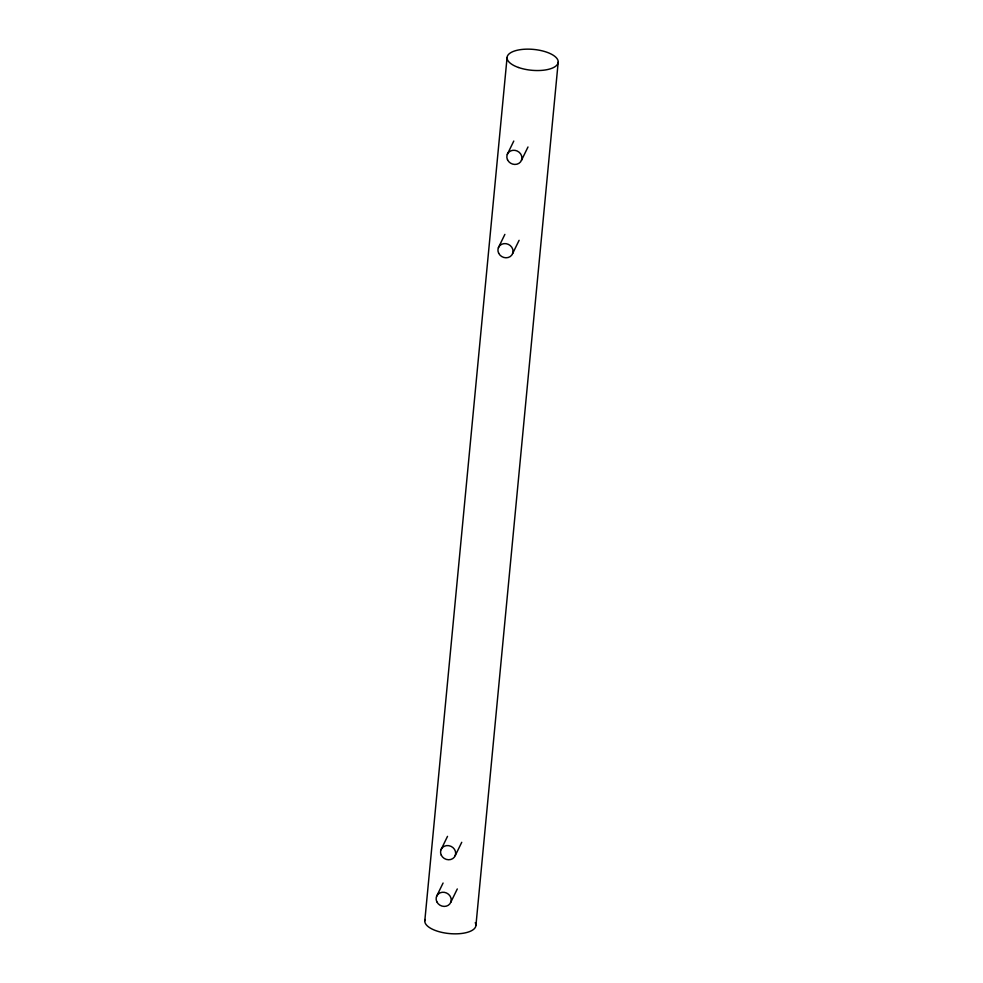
<?xml version="1.0" encoding="UTF-8"?>
<svg xmlns="http://www.w3.org/2000/svg" width="983" height="983" viewBox="0 0 983 983"><rect width="100%" height="100%" fill="white"/><g stroke="black" fill="none" stroke-linecap="round" stroke-linejoin="round"><path stroke-width="1.47" d="M424.803 920.838L507.068 57.542M475.932 925.458L558.197 62.162M457.292 888.951L450.779 902.296M507.277 154.392L513.777 141.048M521.481 160.327L527.994 146.983M498.381 247.728L504.881 234.384M512.585 253.651L519.098 240.319M441.011 849.705L447.511 836.361M455.227 855.628L461.74 842.296M436.575 896.361L443.075 883.029M475.244 922.681A25.669 10.469 5.4 0 1 451.357 933.727A25.669 10.469 5.4 0 1 425.111 919.498M518.545 67.508A25.669 10.469 5.4 0 0 558.16 62.507A25.669 10.469 5.4 0 0 521.187 49.543A25.669 10.469 5.4 0 0 518.545 67.508M507.523 159.824A7.704 6.955 26 0 0 520.56 161.888A7.704 6.955 26 0 0 515.043 150.362A7.704 6.955 26 0 0 507.523 159.824M498.627 253.159A7.704 6.955 26 0 0 511.676 255.224A7.704 6.955 26 0 0 506.147 243.686A7.704 6.955 26 0 0 498.627 253.159M436.821 901.792A7.704 6.955 26 0 0 449.858 903.869A7.704 6.955 26 0 0 444.341 892.331A7.704 6.955 26 0 0 436.821 901.792M441.256 855.124A7.704 6.955 26 0 0 454.306 857.201A7.704 6.955 26 0 0 448.789 845.663A7.704 6.955 26 0 0 441.256 855.124"/></g></svg>
